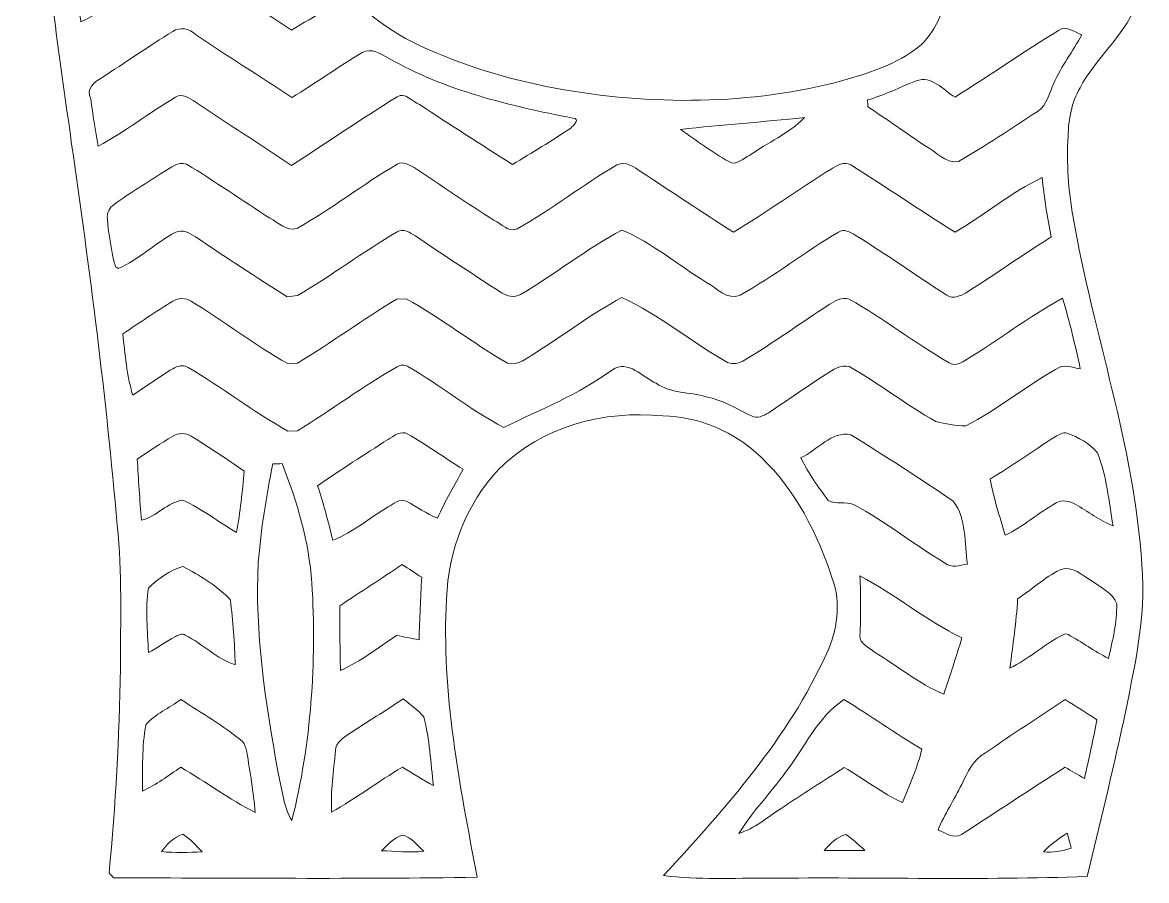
# Model space of a CAD drawing. Header units: centimetres. Extents: x -16.4 to 16.4, y -12.9 to 13.
# Drawn here: x -0.06 to 16.4, y -12.36 to 0.2 of the extents above; entities that cross this region are included whole.
import ezdxf

# ---------------------------------------------------------------- set-up
doc = ezdxf.new("R2010")
doc.units = ezdxf.units.CM
doc.header["$MEASUREMENT"] = 0
doc.layers.add('Layer 1', color=7, linetype='Continuous')

msp = doc.modelspace()

# ---------------------------------------------------------------- linework, layer by layer
at = {"layer": 'Layer 1', "color": 8, "lineweight": 9}
for points, knots in [([(9.12174, 12.56405), (9.30024, 13.03642), (10.14726, 13.00079), (10.24427, 12.48292), (10.24427, 12.48292), (10.26473, 12.08992), (10.09539, 11.72021), (9.97299, 11.35403), (9.97299, 11.35403), (9.69111, 10.58462), (9.30588, 9.85366), (8.81235, 9.1982), (8.81235, 9.1982), (8.69911, 9.04263), (8.57634, 8.8934), (8.48356, 8.72406), (8.48356, 8.72406), (8.98944, 8.81085), (9.45899, 9.02605), (9.93983, 9.19538), (9.93983, 9.19538), (10.2873, 9.3245), (10.70782, 8.99324), (10.65667, 8.6267), (10.65667, 8.6267), (10.68877, 8.35542), (10.45206, 8.16209), (10.22981, 8.06367), (10.22981, 8.06367), (9.32494, 7.67702), (8.35621, 7.42655), (7.37231, 7.37011), (7.37231, 7.37011), (7.21638, 7.36093), (7.0414, 7.36305), (6.92005, 7.24452), (6.92005, 7.24452), (6.7112, 7.07907), (6.46497, 6.93901), (6.31856, 6.709), (6.31856, 6.709), (6.79481, 6.588), (7.25448, 6.41443), (7.71521, 6.24475), (7.71521, 6.24475), (7.8849, 6.17207), (8.038, 6.32306), (8.2031, 6.34352), (8.2031, 6.34352), (8.68534, 6.50157), (9.2512, 6.18301), (9.38279, 5.69759), (9.38279, 5.69759), (9.53554, 5.23157), (9.32986, 4.69076), (8.88502, 4.46886), (8.88502, 4.46886), (8.64865, 4.35809), (8.35938, 4.32528), (8.11491, 4.43041), (8.11491, 4.43041), (7.92229, 4.50837), (7.74202, 4.65372), (7.52083, 4.63044), (7.52083, 4.63044), (6.75848, 4.50485), (5.99471, 4.29706), (5.32373, 3.90407), (5.32373, 3.90407), (4.8877, 3.65359), (4.59419, 3.21403), (4.43473, 2.74554), (4.43473, 2.74554), (4.27175, 2.23613), (4.19167, 1.66146), (4.42203, 1.15769), (4.42203, 1.15769), (4.62417, 0.58619), (5.12335, 0.18261), (5.64546, -0.08726), (5.64546, -0.08726), (6.26494, -0.39347), (6.93099, -0.59703), (7.60585, -0.7399), (7.60585, -0.7399), (9.00355, -1.01189), (10.463, -1.02812), (11.84906, -0.68028), (11.84906, -0.68028), (12.2865, -0.55822), (12.74194, -0.4284), (13.09719, -0.13101), (13.09719, -0.13101), (13.33284, 0.10571), (13.46161, 0.42673), (13.47889, 0.75835), (13.47889, 0.75835), (13.53428, 1.115), (13.54134, 1.5902), (13.94174, 1.74119), (13.94174, 1.74119), (14.14847, 1.85019), (14.33509, 1.67098), (14.53052, 1.63112), (14.53052, 1.63112), (14.73408, 1.69532), (14.94927, 1.84102), (15.1687, 1.74683), (15.1687, 1.74683), (15.40224, 1.65299), (15.4989, 1.40781), (15.54935, 1.18133), (15.54935, 1.18133), (15.78218, 1.16051), (16.03547, 1.08431), (16.18188, 0.88852), (16.18188, 0.88852), (16.25984, 0.75623), (16.28489, 0.58407), (16.23691, 0.43661), (16.23691, 0.43661), (16.05594, -0.02129), (15.64424, -0.32715), (15.42235, -0.76036), (15.42235, -0.76036), (15.29464, -0.97203), (15.25795, -1.22144), (15.24666, -1.46451), (15.24666, -1.46451), (15.22761, -1.86103), (15.24878, -2.26108), (15.32145, -2.65231), (15.32145, -2.65231), (15.6132, -4.35799), (16.2228, -6.00688), (16.32651, -7.74396), (16.32651, -7.74396), (16.39601, -8.52147), (16.20975, -9.28454), (16.0577, -10.04019), (16.0577, -10.04019), (15.89119, -10.7969), (15.71092, -11.55008), (15.52747, -12.30291), (15.52747, -12.30291), (13.9749, -12.36359), (12.41985, -12.31137), (10.86657, -12.33078), (10.86657, -12.33078), (10.35328, -12.32337), (9.83576, -12.35829), (9.32564, -12.29091), (9.32564, -12.29091), (10.23581, -11.30314), (11.14844, -10.28184), (11.70971, -9.04676), (11.70971, -9.04676), (11.8727, -8.70634), (11.92773, -8.30311), (11.79544, -7.94328), (11.79544, -7.94328), (11.58201, -7.2857), (11.25534, -6.64753), (10.75263, -6.16422), (10.75263, -6.16422), (10.36775, -5.7931), (9.84952, -5.57261), (9.314, -5.56168), (9.314, -5.56168), (8.45851, -5.47595), (7.5367, -5.71408), (6.92181, -6.33849), (6.92181, -6.33849), (6.43427, -6.84367), (6.17604, -7.54182), (6.14888, -8.23785), (6.14888, -8.23785), (6.07197, -9.61226), (6.3429, -10.97188), (6.5969, -12.31526), (6.5969, -12.31526), (4.8242, -12.34454), (3.05114, -12.32619), (1.27843, -12.32513), (1.27843, -12.32513), (1.25514, -12.30009), (1.23186, -12.27539), (1.20893, -12.25105), (1.20893, -12.25105), (1.30559, -11.25692), (1.35569, -10.25856), (1.37685, -9.2602), (1.37685, -9.2602), (1.37368, -8.56099), (1.40437, -7.85897), (1.32676, -7.16258), (1.32676, -7.16258), (1.16836, -5.28545), (0.92459, -3.41713), (0.65648, -1.55305), (0.65648, -1.55305), (0.50267, -0.42064), (0.32663, 0.71037), (0.23879, 1.85055), (0.23879, 1.85055), (0.18905, 2.64006), (0.15554, 3.4578), (0.42859, 4.2138), (0.42859, 4.2138), (0.49985, 4.44558), (0.61521, 4.65972), (0.71892, 4.87773), (0.71892, 4.87773), (0.48644, 4.99027), (0.24338, 5.08622), (0.02959, 5.23263), (0.02959, 5.23263), (-0.44877, 5.54907), (-0.75251, 6.05919), (-0.967, 6.57953), (-0.967, 6.57953), (-0.61528, 6.68642), (-0.25016, 6.7471), (0.09733, 6.8681), (0.09733, 6.8681), (0.00278, 6.9316), (-0.09141, 6.99793), (-0.19442, 7.04555), (-0.19442, 7.04555), (-0.39868, 7.07977), (-0.60541, 7.05225), (-0.81037, 7.04908), (-0.81037, 7.04908), (-1.71771, 7.01415), (-2.62188, 7.17608), (-3.49078, 7.42796), (-3.49078, 7.42796), (-3.67845, 7.483), (-3.85026, 7.61494), (-3.93386, 7.79344), (-3.93386, 7.79344), (-4.01571, 8.01675), (-3.96667, 8.29827), (-3.77511, 8.45102), (-3.77511, 8.45102), (-3.62095, 8.58507), (-3.39905, 8.60589), (-3.20608, 8.56002), (-3.20608, 8.56002), (-2.74959, 8.44431), (-2.29063, 8.28839), (-1.81438, 8.29086), (-1.81438, 8.29086), (-2.46419, 8.99712), (-3.09884, 9.73372), (-3.52852, 10.60049), (-3.52852, 10.60049), (-3.68304, 10.92964), (-3.87495, 11.24996), (-3.96138, 11.60591), (-3.96138, 11.60591), (-4.10355, 12.02642), (-3.60684, 12.42788), (-3.21561, 12.28889), (-3.21561, 12.28889), (-2.99795, 12.23174), (-2.85895, 12.03842), (-2.78028, 11.83945), (-2.78028, 11.83945), (-2.57743, 11.34873), (-2.32696, 10.87813), (-2.03486, 10.43433), (-2.03486, 10.43433), (-1.95337, 10.31298), (-1.86588, 10.19339), (-1.75617, 10.09532), (-1.75617, 10.09532), (-1.74417, 10.33343), (-1.74206, 10.57157), (-1.74488, 10.80969), (-1.74488, 10.80969), (-1.72618, 11.09615), (-1.45031, 11.33568), (-1.16174, 11.30499), (-1.16174, 11.30499), (-0.95466, 11.30852), (-0.77545, 11.15259), (-0.68408, 10.97655), (-0.68408, 10.97655), (-0.49146, 10.32497), (-0.54155, 9.62435), (-0.74616, 8.98194), (-0.74616, 8.98194), (-0.2992, 8.6327), (0.14072, 8.25276), (0.65789, 8.01146), (0.65789, 8.01146), (0.66953, 8.39598), (0.61697, 8.78545), (0.48679, 9.14775), (0.48679, 9.14775), (0.39648, 9.40881), (0.21657, 9.64517), (0.21727, 9.93127), (0.21727, 9.93127), (0.15906, 10.33803), (0.69317, 10.64953), (1.02407, 10.42516), (1.02407, 10.42516), (1.25479, 10.31192), (1.34228, 10.04663), (1.45517, 9.83214), (1.45517, 9.83214), (1.83617, 9.05462), (1.88626, 8.17056), (1.83582, 7.32001), (1.83582, 7.32001), (2.24504, 7.09071), (2.67543, 6.90162), (3.10934, 6.72452), (3.10934, 6.72452), (3.22259, 6.6769), (3.34606, 6.73405), (3.4593, 6.74534), (3.4593, 6.74534), (3.77433, 6.81589), (4.107, 6.82965), (4.3991, 6.97923), (4.3991, 6.97923), (4.60054, 7.09035), (4.78786, 7.22406), (4.97554, 7.35635), (4.97554, 7.35635), (4.8944, 8.00511), (4.76493, 8.66902), (4.91627, 9.31815), (4.91627, 9.31815), (5.00482, 9.71855), (5.10677, 10.13553), (5.35301, 10.47067), (5.35301, 10.47067), (5.61548, 10.81533), (6.24377, 10.60261), (6.29422, 10.18985), (6.29422, 10.18985), (6.33797, 9.93621), (6.19897, 9.70973), (6.14711, 9.47054), (6.14711, 9.47054), (6.01976, 9.05002), (6.01729, 8.60271), (6.06033, 8.1688), (6.06033, 8.1688), (6.30092, 8.30991), (6.49989, 8.50923), (6.71156, 8.68807), (6.71156, 8.68807), (6.90911, 8.86623), (7.12184, 9.0324), (7.28976, 9.23982), (7.28976, 9.23982), (7.36173, 9.33048), (7.29611, 9.44337), (7.26683, 9.53722), (7.26683, 9.53722), (7.04811, 10.02511), (7.02447, 10.57051), (7.0213, 11.09615), (7.0213, 11.09615), (7.0347, 11.40483), (7.30246, 11.68634), (7.62243, 11.66024), (7.62243, 11.66024), (7.8415, 11.67329), (8.04753, 11.5163), (8.10679, 11.3064), (8.10679, 11.3064), (8.16218, 11.05099), (8.16959, 10.78747), (8.20768, 10.52888), (8.20768, 10.52888), (8.25214, 10.57015), (8.29976, 10.60967), (8.33575, 10.65941), (8.33575, 10.65941), (8.68675, 11.25349), (8.91501, 11.90859), (9.12174, 12.56405), (9.12174, 12.56405), (9.12174, 12.56405), (9.12174, 12.56405), (9.12174, 12.56405)], [0, 0, 0, 0, 0.01010101, 0.01010101, 0.01010101, 0.01010101, 0.02020202, 0.02020202, 0.02020202, 0.02020202, 0.03030303, 0.03030303, 0.03030303, 0.03030303, 0.04040404, 0.04040404, 0.04040404, 0.04040404, 0.05050505, 0.05050505, 0.05050505, 0.05050505, 0.06060606, 0.06060606, 0.06060606, 0.06060606, 0.07070707, 0.07070707, 0.07070707, 0.07070707, 0.08080808, 0.08080808, 0.08080808, 0.08080808, 0.09090909, 0.09090909, 0.09090909, 0.09090909, 0.1010101, 0.1010101, 0.1010101, 0.1010101, 0.11111111, 0.11111111, 0.11111111, 0.11111111, 0.12121212, 0.12121212, 0.12121212, 0.12121212, 0.13131313, 0.13131313, 0.13131313, 0.13131313, 0.14141414, 0.14141414, 0.14141414, 0.14141414, 0.15151515, 0.15151515, 0.15151515, 0.15151515, 0.16161616, 0.16161616, 0.16161616, 0.16161616, 0.17171717, 0.17171717, 0.17171717, 0.17171717, 0.18181818, 0.18181818, 0.18181818, 0.18181818, 0.19191919, 0.19191919, 0.19191919, 0.19191919, 0.2020202, 0.2020202, 0.2020202, 0.2020202, 0.21212121, 0.21212121, 0.21212121, 0.21212121, 0.22222222, 0.22222222, 0.22222222, 0.22222222, 0.23232323, 0.23232323, 0.23232323, 0.23232323, 0.24242424, 0.24242424, 0.24242424, 0.24242424, 0.25252525, 0.25252525, 0.25252525, 0.25252525, 0.26262626, 0.26262626, 0.26262626, 0.26262626, 0.27272727, 0.27272727, 0.27272727, 0.27272727, 0.28282828, 0.28282828, 0.28282828, 0.28282828, 0.29292929, 0.29292929, 0.29292929, 0.29292929, 0.3030303, 0.3030303, 0.3030303, 0.3030303, 0.31313131, 0.31313131, 0.31313131, 0.31313131, 0.32323232, 0.32323232, 0.32323232, 0.32323232, 0.33333333, 0.33333333, 0.33333333, 0.33333333, 0.34343434, 0.34343434, 0.34343434, 0.34343434, 0.35353535, 0.35353535, 0.35353535, 0.35353535, 0.36363636, 0.36363636, 0.36363636, 0.36363636, 0.37373737, 0.37373737, 0.37373737, 0.37373737, 0.38383838, 0.38383838, 0.38383838, 0.38383838, 0.39393939, 0.39393939, 0.39393939, 0.39393939, 0.4040404, 0.4040404, 0.4040404, 0.4040404, 0.41414141, 0.41414141, 0.41414141, 0.41414141, 0.42424242, 0.42424242, 0.42424242, 0.42424242, 0.43434343, 0.43434343, 0.43434343, 0.43434343, 0.44444444, 0.44444444, 0.44444444, 0.44444444, 0.45454545, 0.45454545, 0.45454545, 0.45454545, 0.46464646, 0.46464646, 0.46464646, 0.46464646, 0.47474747, 0.47474747, 0.47474747, 0.47474747, 0.48484848, 0.48484848, 0.48484848, 0.48484848, 0.49494949, 0.49494949, 0.49494949, 0.49494949, 0.50505051, 0.50505051, 0.50505051, 0.50505051, 0.51515152, 0.51515152, 0.51515152, 0.51515152, 0.52525253, 0.52525253, 0.52525253, 0.52525253, 0.53535354, 0.53535354, 0.53535354, 0.53535354, 0.54545455, 0.54545455, 0.54545455, 0.54545455, 0.55555556, 0.55555556, 0.55555556, 0.55555556, 0.56565657, 0.56565657, 0.56565657, 0.56565657, 0.57575758, 0.57575758, 0.57575758, 0.57575758, 0.58585859, 0.58585859, 0.58585859, 0.58585859, 0.5959596, 0.5959596, 0.5959596, 0.5959596, 0.60606061, 0.60606061, 0.60606061, 0.60606061, 0.61616162, 0.61616162, 0.61616162, 0.61616162, 0.62626263, 0.62626263, 0.62626263, 0.62626263, 0.63636364, 0.63636364, 0.63636364, 0.63636364, 0.64646465, 0.64646465, 0.64646465, 0.64646465, 0.65656566, 0.65656566, 0.65656566, 0.65656566, 0.66666667, 0.66666667, 0.66666667, 0.66666667, 0.67676768, 0.67676768, 0.67676768, 0.67676768, 0.68686869, 0.68686869, 0.68686869, 0.68686869, 0.6969697, 0.6969697, 0.6969697, 0.6969697, 0.70707071, 0.70707071, 0.70707071, 0.70707071, 0.71717172, 0.71717172, 0.71717172, 0.71717172, 0.72727273, 0.72727273, 0.72727273, 0.72727273, 0.73737374, 0.73737374, 0.73737374, 0.73737374, 0.74747475, 0.74747475, 0.74747475, 0.74747475, 0.75757576, 0.75757576, 0.75757576, 0.75757576, 0.76767677, 0.76767677, 0.76767677, 0.76767677, 0.77777778, 0.77777778, 0.77777778, 0.77777778, 0.78787879, 0.78787879, 0.78787879, 0.78787879, 0.7979798, 0.7979798, 0.7979798, 0.7979798, 0.80808081, 0.80808081, 0.80808081, 0.80808081, 0.81818182, 0.81818182, 0.81818182, 0.81818182, 0.82828283, 0.82828283, 0.82828283, 0.82828283, 0.83838384, 0.83838384, 0.83838384, 0.83838384, 0.84848485, 0.84848485, 0.84848485, 0.84848485, 0.85858586, 0.85858586, 0.85858586, 0.85858586, 0.86868687, 0.86868687, 0.86868687, 0.86868687, 0.87878788, 0.87878788, 0.87878788, 0.87878788, 0.88888889, 0.88888889, 0.88888889, 0.88888889, 0.8989899, 0.8989899, 0.8989899, 0.8989899, 0.90909091, 0.90909091, 0.90909091, 0.90909091, 0.91919192, 0.91919192, 0.91919192, 0.91919192, 0.92929293, 0.92929293, 0.92929293, 0.92929293, 0.93939394, 0.93939394, 0.93939394, 0.93939394, 0.94949495, 0.94949495, 0.94949495, 0.94949495, 0.95959596, 0.95959596, 0.95959596, 0.95959596, 0.96969697, 0.96969697, 0.96969697, 0.96969697, 0.97979798, 0.97979798, 0.97979798, 0.97979798, 1, 1, 1, 1]), ([(2.11804, 2.03187), (1.70635, 1.75988), (1.29642, 1.48507), (0.87979, 1.22048), (0.87979, 1.22048), (0.79336, 1.16933), (0.67235, 1.09595), (0.68682, 0.97601), (0.68682, 0.97601), (0.70869, 0.71742), (0.76372, 0.46237), (0.79547, 0.20484), (0.79547, 0.20484), (1.29148, 0.43944), (1.71058, 0.80562), (2.18295, 1.08114), (2.18295, 1.08114), (2.28102, 1.14852), (2.39003, 1.05503), (2.47046, 1.0067), (2.47046, 1.0067), (2.93789, 0.69661), (3.41132, 0.39534), (3.87805, 0.08419), (3.87805, 0.08419), (4.0495, 0.1872), (4.22165, 0.28915), (4.39592, 0.38758), (4.39592, 0.38758), (4.29679, 0.5936), (4.18743, 0.79433), (4.07666, 0.9933), (4.07666, 0.9933), (4.01069, 1.11888), (3.85018, 1.12065), (3.73729, 1.1845), (3.73729, 1.1845), (3.24869, 1.4445), (2.81689, 1.79728), (2.33782, 2.0728), (2.33782, 2.0728), (2.26409, 2.12113), (2.18189, 2.07244), (2.11804, 2.03187), (2.11804, 2.03187), (2.11804, 2.03187), (2.11804, 2.03187), (2.11804, 2.03187)], [0, 0, 0, 0, 0.07692308, 0.07692308, 0.07692308, 0.07692308, 0.15384615, 0.15384615, 0.15384615, 0.15384615, 0.23076923, 0.23076923, 0.23076923, 0.23076923, 0.30769231, 0.30769231, 0.30769231, 0.30769231, 0.38461538, 0.38461538, 0.38461538, 0.38461538, 0.46153846, 0.46153846, 0.46153846, 0.46153846, 0.53846154, 0.53846154, 0.53846154, 0.53846154, 0.61538462, 0.61538462, 0.61538462, 0.61538462, 0.69230769, 0.69230769, 0.69230769, 0.69230769, 0.76923077, 0.76923077, 0.76923077, 0.76923077, 0.84615385, 0.84615385, 0.84615385, 0.84615385, 1, 1, 1, 1]), ([(2.14167, 0.06725), (1.7889, -0.15605), (1.44247, -0.38818), (1.09428, -0.61784), (1.09428, -0.61784), (0.99021, -0.67182), (0.86638, -0.77977), (0.94294, -0.91911), (0.94294, -0.91911), (0.96869, -1.1523), (1.00996, -1.38302), (1.05053, -1.61444), (1.05053, -1.61444), (1.44494, -1.40171), (1.79877, -1.12337), (2.18295, -0.89512), (2.18295, -0.89512), (2.28208, -0.83339), (2.38721, -0.91558), (2.47152, -0.96533), (2.47152, -0.96533), (2.93648, -1.28247), (3.41379, -1.58129), (3.88122, -1.8942), (3.88122, -1.8942), (4.39663, -1.56082), (4.90463, -1.2158), (5.42533, -0.89124), (5.42533, -0.89124), (5.54245, -0.81116), (5.64723, -0.96815), (5.752, -1.00413), (5.752, -1.00413), (6.20462, -1.30047), (6.65864, -1.59433), (7.11655, -1.8829), (7.11655, -1.8829), (7.40018, -1.70545), (7.69052, -1.53859), (7.96639, -1.3488), (7.96639, -1.3488), (8.01013, -1.30928), (8.11667, -1.20592), (7.99637, -1.2031), (7.99637, -1.2031), (7.06857, -1.01965), (6.12665, -0.80058), (5.29939, -0.32327), (5.29939, -0.32327), (5.1865, -0.26365), (5.04609, -0.17052), (4.91627, -0.24107), (4.91627, -0.24107), (4.56596, -0.45133), (4.234, -0.69016), (3.8844, -0.90147), (3.8844, -0.90147), (3.41732, -0.58821), (2.93789, -0.29434), (2.47293, 0.0221), (2.47293, 0.0221), (2.38862, 0.11241), (2.24363, 0.13358), (2.14167, 0.06725), (2.14167, 0.06725), (2.14167, 0.06725), (2.14167, 0.06725), (2.14167, 0.06725)], [0, 0, 0, 0, 0.05555556, 0.05555556, 0.05555556, 0.05555556, 0.11111111, 0.11111111, 0.11111111, 0.11111111, 0.16666667, 0.16666667, 0.16666667, 0.16666667, 0.22222222, 0.22222222, 0.22222222, 0.22222222, 0.27777778, 0.27777778, 0.27777778, 0.27777778, 0.33333333, 0.33333333, 0.33333333, 0.33333333, 0.38888889, 0.38888889, 0.38888889, 0.38888889, 0.44444444, 0.44444444, 0.44444444, 0.44444444, 0.5, 0.5, 0.5, 0.5, 0.55555556, 0.55555556, 0.55555556, 0.55555556, 0.61111111, 0.61111111, 0.61111111, 0.61111111, 0.66666667, 0.66666667, 0.66666667, 0.66666667, 0.72222222, 0.72222222, 0.72222222, 0.72222222, 0.77777778, 0.77777778, 0.77777778, 0.77777778, 0.83333333, 0.83333333, 0.83333333, 0.83333333, 0.88888889, 0.88888889, 0.88888889, 0.88888889, 1, 1, 1, 1]), ([(15.10873, 0.08137), (14.59755, -0.23367), (14.1026, -0.57515), (13.5946, -0.89512), (13.5946, -0.89512), (13.41328, -0.79105), (13.25347, -0.56986), (13.02169, -0.65876), (13.02169, -0.65876), (12.78533, -0.75225), (12.55744, -0.86655), (12.31261, -0.9371), (12.31261, -0.9371), (12.31367, -0.9618), (12.31543, -1.01154), (12.31614, -1.03659), (12.31614, -1.03659), (12.59871, -1.22391), (12.87635, -1.41865), (13.1561, -1.6102), (13.1561, -1.6102), (13.31379, -1.69064), (13.44432, -1.86879), (13.64223, -1.83986), (13.64223, -1.83986), (14.04122, -1.6102), (14.42257, -1.35021), (14.80922, -1.09973), (14.80922, -1.09973), (14.94574, -1.00695), (14.96938, -0.83057), (15.03958, -0.69263), (15.03958, -0.69263), (15.144, -0.43828), (15.32251, -0.22626), (15.4481, 0.0161), (15.4481, 0.0161), (15.34227, 0.05491), (15.22126, 0.15651), (15.10873, 0.08137), (15.10873, 0.08137), (15.10873, 0.08137), (15.10873, 0.08137), (15.10873, 0.08137)], [0, 0, 0, 0, 0.08333333, 0.08333333, 0.08333333, 0.08333333, 0.16666667, 0.16666667, 0.16666667, 0.16666667, 0.25, 0.25, 0.25, 0.25, 0.33333333, 0.33333333, 0.33333333, 0.33333333, 0.41666667, 0.41666667, 0.41666667, 0.41666667, 0.5, 0.5, 0.5, 0.5, 0.58333333, 0.58333333, 0.58333333, 0.58333333, 0.66666667, 0.66666667, 0.66666667, 0.66666667, 0.75, 0.75, 0.75, 0.75, 0.83333333, 0.83333333, 0.83333333, 0.83333333, 1, 1, 1, 1]), ([(9.57647, -1.3689), (9.80612, -1.53259), (10.03613, -1.6984), (10.28026, -1.84021), (10.28026, -1.84021), (10.38785, -1.90972), (10.4958, -1.788), (10.58541, -1.74886), (10.58541, -1.74886), (10.84752, -1.55905), (11.16079, -1.43276), (11.38692, -1.19569), (11.38692, -1.19569), (10.78402, -1.25848), (10.17866, -1.30047), (9.57647, -1.3689), (9.57647, -1.3689), (9.57647, -1.3689), (9.57647, -1.3689), (9.57647, -1.3689)], [0, 0, 0, 0, 0.16666667, 0.16666667, 0.16666667, 0.16666667, 0.33333333, 0.33333333, 0.33333333, 0.33333333, 0.5, 0.5, 0.5, 0.5, 0.66666667, 0.66666667, 0.66666667, 0.66666667, 1, 1, 1, 1]), ([(2.00974, -1.98873), (1.76667, -2.14678), (1.51832, -2.29742), (1.28266, -2.46604), (1.28266, -2.46604), (1.21422, -2.5112), (1.17365, -2.59163), (1.18494, -2.67383), (1.18494, -2.67383), (1.2047, -2.91125), (1.23997, -3.14867), (1.30101, -3.37938), (1.30101, -3.37938), (1.31159, -3.38573), (1.33275, -3.39843), (1.34334, -3.40478), (1.34334, -3.40478), (1.64779, -3.27179), (1.88909, -3.02484), (2.18436, -2.87385), (2.18436, -2.87385), (2.28525, -2.82729), (2.39038, -2.88655), (2.47329, -2.93947), (2.47329, -2.93947), (2.91708, -3.23933), (3.36476, -3.53461), (3.81843, -3.81824), (3.81843, -3.81824), (3.81843, -3.81824), (3.96589, -3.80201), (3.96589, -3.80201), (3.96589, -3.80201), (4.4633, -3.50744), (4.92968, -3.16313), (5.42533, -2.86609), (5.42533, -2.86609), (5.5174, -2.81141), (5.61654, -2.88162), (5.69556, -2.92818), (5.69556, -2.92818), (6.11042, -3.21076), (6.53058, -3.48628), (6.9525, -3.75827), (6.9525, -3.75827), (7.03117, -3.81154), (7.14195, -3.83412), (7.22944, -3.7872), (7.22944, -3.7872), (7.73497, -3.48769), (8.19887, -3.11833), (8.7171, -2.8414), (8.7171, -2.8414), (9.16089, -3.03119), (9.54472, -3.3554), (9.95641, -3.6101), (9.95641, -3.6101), (10.10775, -3.68948), (10.25345, -3.87539), (10.44747, -3.79355), (10.44747, -3.79355), (10.9456, -3.51732), (11.39468, -3.16066), (11.88575, -2.87244), (11.88575, -2.87244), (11.96618, -2.8167), (12.05755, -2.87385), (12.13058, -2.91407), (12.13058, -2.91407), (12.58531, -3.19594), (13.02205, -3.50638), (13.47254, -3.79496), (13.47254, -3.79496), (13.55686, -3.856), (13.67574, -3.80589), (13.75794, -3.75827), (13.75794, -3.75827), (14.17598, -3.49333), (14.57921, -3.20511), (14.99937, -2.943), (14.99937, -2.943), (14.94327, -2.65478), (14.89847, -2.36444), (14.86813, -2.0727), (14.86813, -2.0727), (14.41517, -2.29001), (14.02535, -2.61809), (13.59355, -2.87244), (13.59355, -2.87244), (13.08025, -2.55142), (12.58037, -2.20922), (12.06708, -1.88855), (12.06708, -1.88855), (11.96865, -1.83069), (11.86035, -1.89913), (11.77956, -1.94958), (11.77956, -1.94958), (11.2959, -2.24732), (10.83482, -2.57999), (10.3487, -2.8735), (10.3487, -2.8735), (9.89502, -2.58387), (9.44735, -2.28577), (8.99826, -1.98944), (8.99826, -1.98944), (8.8956, -1.92594), (8.7739, -1.82153), (8.6416, -1.88855), (8.6416, -1.88855), (8.14137, -2.17712), (7.68981, -2.54577), (7.18287, -2.82305), (7.18287, -2.82305), (7.05622, -2.88267), (6.95004, -2.74227), (6.84455, -2.69958), (6.84455, -2.69958), (6.45085, -2.44699), (6.06456, -2.18347), (5.67298, -1.92806), (5.67298, -1.92806), (5.60066, -1.88466), (5.50823, -1.82682), (5.42498, -1.87833), (5.42498, -1.87833), (4.92685, -2.17077), (4.47142, -2.53166), (3.96589, -2.81247), (3.96589, -2.81247), (3.80502, -2.87421), (3.69002, -2.7278), (3.56231, -2.66642), (3.56231, -2.66642), (3.15485, -2.40501), (2.75657, -2.12879), (2.34382, -1.8762), (2.34382, -1.8762), (2.21329, -1.83633), (2.11134, -1.93158), (2.00974, -1.98873), (2.00974, -1.98873), (2.00974, -1.98873), (2.00974, -1.98873), (2.00974, -1.98873)], [0, 0, 0, 0, 0.02702703, 0.02702703, 0.02702703, 0.02702703, 0.05405405, 0.05405405, 0.05405405, 0.05405405, 0.08108108, 0.08108108, 0.08108108, 0.08108108, 0.10810811, 0.10810811, 0.10810811, 0.10810811, 0.13513514, 0.13513514, 0.13513514, 0.13513514, 0.16216216, 0.16216216, 0.16216216, 0.16216216, 0.18918919, 0.18918919, 0.18918919, 0.18918919, 0.21621622, 0.21621622, 0.21621622, 0.21621622, 0.24324324, 0.24324324, 0.24324324, 0.24324324, 0.27027027, 0.27027027, 0.27027027, 0.27027027, 0.2972973, 0.2972973, 0.2972973, 0.2972973, 0.32432432, 0.32432432, 0.32432432, 0.32432432, 0.35135135, 0.35135135, 0.35135135, 0.35135135, 0.37837838, 0.37837838, 0.37837838, 0.37837838, 0.40540541, 0.40540541, 0.40540541, 0.40540541, 0.43243243, 0.43243243, 0.43243243, 0.43243243, 0.45945946, 0.45945946, 0.45945946, 0.45945946, 0.48648649, 0.48648649, 0.48648649, 0.48648649, 0.51351351, 0.51351351, 0.51351351, 0.51351351, 0.54054054, 0.54054054, 0.54054054, 0.54054054, 0.56756757, 0.56756757, 0.56756757, 0.56756757, 0.59459459, 0.59459459, 0.59459459, 0.59459459, 0.62162162, 0.62162162, 0.62162162, 0.62162162, 0.64864865, 0.64864865, 0.64864865, 0.64864865, 0.67567568, 0.67567568, 0.67567568, 0.67567568, 0.7027027, 0.7027027, 0.7027027, 0.7027027, 0.72972973, 0.72972973, 0.72972973, 0.72972973, 0.75675676, 0.75675676, 0.75675676, 0.75675676, 0.78378378, 0.78378378, 0.78378378, 0.78378378, 0.81081081, 0.81081081, 0.81081081, 0.81081081, 0.83783784, 0.83783784, 0.83783784, 0.83783784, 0.86486486, 0.86486486, 0.86486486, 0.86486486, 0.89189189, 0.89189189, 0.89189189, 0.89189189, 0.91891892, 0.91891892, 0.91891892, 0.91891892, 0.94594595, 0.94594595, 0.94594595, 0.94594595, 1, 1, 1, 1]), ([(2.14132, -3.8835), (1.89191, -4.03414), (1.65378, -4.20172), (1.40931, -4.3594), (1.40931, -4.3594), (1.44494, -4.66067), (1.46787, -4.96583), (1.55536, -5.25794), (1.55536, -5.25794), (1.74939, -5.12705), (1.9413, -4.99299), (2.14132, -4.87128), (2.14132, -4.87128), (2.20588, -4.83283), (2.29619, -4.80814), (2.36569, -4.85223), (2.36569, -4.85223), (2.86522, -5.14292), (3.32136, -5.50382), (3.82725, -5.78322), (3.82725, -5.78322), (3.82725, -5.78322), (3.96695, -5.77864), (3.96695, -5.77864), (3.96695, -5.77864), (4.45978, -5.47736), (4.92439, -5.13093), (5.42533, -4.842), (5.42533, -4.842), (5.47366, -4.81272), (5.53504, -4.81166), (5.58373, -4.8413), (5.58373, -4.8413), (6.06386, -5.11787), (6.49601, -5.47348), (6.98743, -5.73136), (6.98743, -5.73136), (7.52718, -5.46925), (8.0888, -5.24488), (8.57634, -4.8861), (8.57634, -4.8861), (8.80529, -4.73335), (9.0226, -4.99828), (9.21663, -5.08401), (9.21663, -5.08401), (9.43112, -5.23676), (9.70594, -5.20677), (9.94759, -5.28369), (9.94759, -5.28369), (10.18959, -5.32249), (10.39349, -5.46184), (10.61187, -5.56203), (10.61187, -5.56203), (10.69583, -5.6086), (10.7872, -5.56203), (10.86022, -5.51687), (10.86022, -5.51687), (11.14668, -5.33343), (11.42114, -5.13163), (11.70865, -4.94925), (11.70865, -4.94925), (11.80955, -4.88786), (11.91574, -4.80814), (12.04485, -4.8413), (12.04485, -4.8413), (12.483, -5.08295), (12.87459, -5.40046), (13.31168, -5.64388), (13.31168, -5.64388), (13.45349, -5.67739), (13.60272, -5.71196), (13.75018, -5.70843), (13.75018, -5.70843), (14.21267, -5.47454), (14.61307, -5.13798), (15.06392, -4.88363), (15.06392, -4.88363), (15.17082, -4.79296), (15.30769, -4.85576), (15.42693, -4.87552), (15.42693, -4.87552), (15.35144, -4.52732), (15.2703, -4.18019), (15.16658, -3.83941), (15.16658, -3.83941), (14.66846, -4.1114), (14.21832, -4.46207), (13.73254, -4.75486), (13.73254, -4.75486), (13.66551, -4.79367), (13.57908, -4.8353), (13.50641, -4.7852), (13.50641, -4.7852), (13.00511, -4.49734), (12.54862, -4.13715), (12.04485, -3.85387), (12.04485, -3.85387), (11.93302, -3.81718), (11.83883, -3.87822), (11.75134, -3.93219), (11.75134, -3.93219), (11.33577, -4.2003), (10.93501, -4.49029), (10.51203, -4.7464), (10.51203, -4.7464), (10.44111, -4.79332), (10.3427, -4.81554), (10.26332, -4.77956), (10.26332, -4.77956), (9.73416, -4.48746), (9.26355, -4.0793), (8.7171, -3.82953), (8.7171, -3.82953), (8.27189, -4.06307), (7.8722, -4.37492), (7.44639, -4.64268), (7.44639, -4.64268), (7.32292, -4.71359), (7.20086, -4.83495), (7.04246, -4.78944), (7.04246, -4.78944), (6.5327, -4.50017), (6.07162, -4.1301), (5.55903, -3.84681), (5.55903, -3.84681), (5.55903, -3.84681), (5.41933, -3.85211), (5.41933, -3.85211), (5.41933, -3.85211), (4.92721, -4.15267), (4.45872, -4.49029), (3.96659, -4.7905), (3.96659, -4.7905), (3.96659, -4.7905), (3.82689, -4.79543), (3.82689, -4.79543), (3.82689, -4.79543), (3.33477, -4.52521), (2.89133, -4.17455), (2.41155, -3.8835), (2.41155, -3.8835), (2.33147, -3.83165), (2.2207, -3.832), (2.14132, -3.8835), (2.14132, -3.8835), (2.14132, -3.8835), (2.14132, -3.8835), (2.14132, -3.8835)], [0, 0, 0, 0, 0.02631579, 0.02631579, 0.02631579, 0.02631579, 0.05263158, 0.05263158, 0.05263158, 0.05263158, 0.07894737, 0.07894737, 0.07894737, 0.07894737, 0.10526316, 0.10526316, 0.10526316, 0.10526316, 0.13157895, 0.13157895, 0.13157895, 0.13157895, 0.15789474, 0.15789474, 0.15789474, 0.15789474, 0.18421053, 0.18421053, 0.18421053, 0.18421053, 0.21052632, 0.21052632, 0.21052632, 0.21052632, 0.23684211, 0.23684211, 0.23684211, 0.23684211, 0.26315789, 0.26315789, 0.26315789, 0.26315789, 0.28947368, 0.28947368, 0.28947368, 0.28947368, 0.31578947, 0.31578947, 0.31578947, 0.31578947, 0.34210526, 0.34210526, 0.34210526, 0.34210526, 0.36842105, 0.36842105, 0.36842105, 0.36842105, 0.39473684, 0.39473684, 0.39473684, 0.39473684, 0.42105263, 0.42105263, 0.42105263, 0.42105263, 0.44736842, 0.44736842, 0.44736842, 0.44736842, 0.47368421, 0.47368421, 0.47368421, 0.47368421, 0.5, 0.5, 0.5, 0.5, 0.52631579, 0.52631579, 0.52631579, 0.52631579, 0.55263158, 0.55263158, 0.55263158, 0.55263158, 0.57894737, 0.57894737, 0.57894737, 0.57894737, 0.60526316, 0.60526316, 0.60526316, 0.60526316, 0.63157895, 0.63157895, 0.63157895, 0.63157895, 0.65789474, 0.65789474, 0.65789474, 0.65789474, 0.68421053, 0.68421053, 0.68421053, 0.68421053, 0.71052632, 0.71052632, 0.71052632, 0.71052632, 0.73684211, 0.73684211, 0.73684211, 0.73684211, 0.76315789, 0.76315789, 0.76315789, 0.76315789, 0.78947368, 0.78947368, 0.78947368, 0.78947368, 0.81578947, 0.81578947, 0.81578947, 0.81578947, 0.84210526, 0.84210526, 0.84210526, 0.84210526, 0.86842105, 0.86842105, 0.86842105, 0.86842105, 0.89473684, 0.89473684, 0.89473684, 0.89473684, 0.92105263, 0.92105263, 0.92105263, 0.92105263, 0.94736842, 0.94736842, 0.94736842, 0.94736842, 1, 1, 1, 1]), ([(2.14132, -5.85942), (1.96352, -5.96384), (1.79348, -6.08061), (1.62168, -6.19421), (1.62168, -6.19421), (1.63826, -6.49301), (1.65907, -6.79111), (1.68236, -7.09026), (1.68236, -7.09026), (1.90708, -7.03664), (2.06265, -6.82427), (2.2909, -6.79358), (2.2909, -6.79358), (2.56571, -6.92693), (2.81195, -7.11249), (3.07548, -7.26771), (3.07548, -7.26771), (3.12945, -6.97067), (3.16085, -6.67011), (3.18519, -6.36954), (3.18519, -6.36954), (2.93119, -6.19386), (2.67578, -6.01888), (2.41155, -5.85907), (2.41155, -5.85907), (2.33147, -5.80686), (2.22105, -5.80827), (2.14132, -5.85942), (2.14132, -5.85942), (2.14132, -5.85942), (2.14132, -5.85942), (2.14132, -5.85942)], [0, 0, 0, 0, 0.11111111, 0.11111111, 0.11111111, 0.11111111, 0.22222222, 0.22222222, 0.22222222, 0.22222222, 0.33333333, 0.33333333, 0.33333333, 0.33333333, 0.44444444, 0.44444444, 0.44444444, 0.44444444, 0.55555556, 0.55555556, 0.55555556, 0.55555556, 0.66666667, 0.66666667, 0.66666667, 0.66666667, 0.77777778, 0.77777778, 0.77777778, 0.77777778, 1, 1, 1, 1]), ([(5.29269, -5.9074), (4.94661, -6.12965), (4.59948, -6.34978), (4.26187, -6.58438), (4.26187, -6.58438), (4.34936, -6.84649), (4.41639, -7.11425), (4.48482, -7.38201), (4.48482, -7.38201), (4.78116, -7.26877), (5.01999, -7.05146), (5.29269, -6.89553), (5.29269, -6.89553), (5.36783, -6.85814), (5.46237, -6.76006), (5.55727, -6.81157), (5.55727, -6.81157), (5.71179, -6.88918), (5.85395, -6.99431), (6.01588, -7.05992), (6.01588, -7.05992), (6.12665, -6.81369), (6.26035, -6.57909), (6.39159, -6.34379), (6.39159, -6.34379), (6.1203, -6.17516), (5.85995, -5.98889), (5.58337, -5.82944), (5.58337, -5.82944), (5.48354, -5.76488), (5.37312, -5.86048), (5.29269, -5.9074), (5.29269, -5.9074), (5.29269, -5.9074), (5.29269, -5.9074), (5.29269, -5.9074)], [0, 0, 0, 0, 0.1, 0.1, 0.1, 0.1, 0.2, 0.2, 0.2, 0.2, 0.3, 0.3, 0.3, 0.3, 0.4, 0.4, 0.4, 0.4, 0.5, 0.5, 0.5, 0.5, 0.6, 0.6, 0.6, 0.6, 0.7, 0.7, 0.7, 0.7, 0.8, 0.8, 0.8, 0.8, 1, 1, 1, 1]), ([(11.33789, -6.17339), (11.43666, -6.4027), (11.594, -6.60026), (11.73758, -6.80204), (11.73758, -6.80204), (11.85153, -6.86061), (11.99088, -6.80839), (12.10729, -6.86025), (12.10729, -6.86025), (12.57649, -7.10332), (12.98395, -7.44657), (13.44079, -7.71115), (13.44079, -7.71115), (13.53781, -7.79511), (13.66445, -7.75101), (13.77523, -7.73126), (13.77523, -7.73126), (13.72266, -7.42646), (13.77029, -7.06627), (13.56603, -6.81016), (13.56603, -6.81016), (13.07673, -6.47255), (12.57225, -6.15434), (12.06919, -5.83861), (12.06919, -5.83861), (11.78062, -5.77793), (11.57919, -6.06791), (11.33789, -6.17339), (11.33789, -6.17339), (11.33789, -6.17339), (11.33789, -6.17339), (11.33789, -6.17339)], [0, 0, 0, 0, 0.11111111, 0.11111111, 0.11111111, 0.11111111, 0.22222222, 0.22222222, 0.22222222, 0.22222222, 0.33333333, 0.33333333, 0.33333333, 0.33333333, 0.44444444, 0.44444444, 0.44444444, 0.44444444, 0.55555556, 0.55555556, 0.55555556, 0.55555556, 0.66666667, 0.66666667, 0.66666667, 0.66666667, 0.77777778, 0.77777778, 0.77777778, 0.77777778, 1, 1, 1, 1]), ([(15.05828, -5.86612), (14.74078, -6.07285), (14.42928, -6.28875), (14.10649, -6.48701), (14.10649, -6.48701), (14.15905, -6.76677), (14.24689, -7.03805), (14.32909, -7.31004), (14.32909, -7.31004), (14.59367, -7.17881), (14.81698, -6.97984), (15.07415, -6.83556), (15.07415, -6.83556), (15.15847, -6.78546), (15.2703, -6.80839), (15.3525, -6.85496), (15.3525, -6.85496), (15.53876, -6.95621), (15.70422, -7.09661), (15.90565, -7.16964), (15.90565, -7.16964), (15.84286, -6.81192), (15.81569, -6.44362), (15.6774, -6.10425), (15.6774, -6.10425), (15.56734, -5.96173), (15.39659, -5.87812), (15.23396, -5.8125), (15.23396, -5.8125), (15.17046, -5.79557), (15.11155, -5.83861), (15.05828, -5.86612), (15.05828, -5.86612), (15.05828, -5.86612), (15.05828, -5.86612), (15.05828, -5.86612)], [0, 0, 0, 0, 0.1, 0.1, 0.1, 0.1, 0.2, 0.2, 0.2, 0.2, 0.3, 0.3, 0.3, 0.3, 0.4, 0.4, 0.4, 0.4, 0.5, 0.5, 0.5, 0.5, 0.6, 0.6, 0.6, 0.6, 0.7, 0.7, 0.7, 0.7, 0.8, 0.8, 0.8, 0.8, 1, 1, 1, 1]), ([(3.60676, -6.26371), (3.50904, -6.74137), (3.43284, -7.22291), (3.39333, -7.70904), (3.39333, -7.70904), (3.339, -8.73597), (3.49916, -9.75725), (3.6812, -10.76409), (3.6812, -10.76409), (3.73623, -11.0068), (3.75634, -11.26751), (3.88475, -11.48658), (3.88475, -11.48658), (4.17015, -10.35346), (4.24882, -9.17024), (4.17791, -8.00608), (4.17791, -8.00608), (4.13416, -7.40283), (3.96448, -6.82004), (3.74152, -6.26124), (3.74152, -6.26124), (3.69637, -6.26159), (3.65121, -6.26265), (3.60676, -6.26371), (3.60676, -6.26371), (3.60676, -6.26371), (3.60676, -6.26371), (3.60676, -6.26371)], [0, 0, 0, 0, 0.125, 0.125, 0.125, 0.125, 0.25, 0.25, 0.25, 0.25, 0.375, 0.375, 0.375, 0.375, 0.5, 0.5, 0.5, 0.5, 0.625, 0.625, 0.625, 0.625, 0.75, 0.75, 0.75, 0.75, 1, 1, 1, 1]), ([(1.78749, -8.08157), (1.73563, -8.39096), (1.77373, -8.71375), (1.78537, -9.02807), (1.78537, -9.02807), (1.92189, -8.95751), (2.04431, -8.86367), (2.17977, -8.79136), (2.17977, -8.79136), (2.22387, -8.76984), (2.27785, -8.73914), (2.32512, -8.7716), (2.32512, -8.7716), (2.57771, -8.90001), (2.78232, -9.11627), (3.05466, -9.20657), (3.05466, -9.20657), (3.0469, -8.88696), (3.02574, -8.56698), (2.98199, -8.25054), (2.98199, -8.25054), (2.78691, -8.04664), (2.53361, -7.89777), (2.28667, -7.76476), (2.28667, -7.76476), (2.09969, -7.82616), (1.92824, -7.9454), (1.78749, -8.08157), (1.78749, -8.08157), (1.78749, -8.08157), (1.78749, -8.08157), (1.78749, -8.08157)], [0, 0, 0, 0, 0.11111111, 0.11111111, 0.11111111, 0.11111111, 0.22222222, 0.22222222, 0.22222222, 0.22222222, 0.33333333, 0.33333333, 0.33333333, 0.33333333, 0.44444444, 0.44444444, 0.44444444, 0.44444444, 0.55555556, 0.55555556, 0.55555556, 0.55555556, 0.66666667, 0.66666667, 0.66666667, 0.66666667, 0.77777778, 0.77777778, 0.77777778, 0.77777778, 1, 1, 1, 1]), ([(4.58678, -8.34368), (4.58642, -8.65836), (4.58889, -8.97304), (4.59595, -9.28807), (4.59595, -9.28807), (4.89193, -9.15754), (5.14981, -8.95787), (5.4151, -8.77619), (5.4151, -8.77619), (5.52552, -8.79488), (5.63664, -8.81923), (5.74706, -8.84039), (5.74706, -8.84039), (5.75482, -8.53489), (5.76964, -8.22974), (5.78516, -7.92457), (5.78516, -7.92457), (5.68991, -7.86249), (5.5936, -7.7997), (5.49977, -7.73867), (5.49977, -7.73867), (5.19814, -7.94469), (4.8877, -8.13696), (4.58678, -8.34368), (4.58678, -8.34368), (4.58678, -8.34368), (4.58678, -8.34368), (4.58678, -8.34368)], [0, 0, 0, 0, 0.125, 0.125, 0.125, 0.125, 0.25, 0.25, 0.25, 0.25, 0.375, 0.375, 0.375, 0.375, 0.5, 0.5, 0.5, 0.5, 0.625, 0.625, 0.625, 0.625, 0.75, 0.75, 0.75, 0.75, 1, 1, 1, 1]), ([(15.13166, -7.81452), (14.90553, -7.92564), (14.71855, -8.10203), (14.509, -8.23961), (14.509, -8.23961), (14.49101, -8.57969), (14.4381, -8.91589), (14.39682, -9.25314), (14.39682, -9.25314), (14.65682, -9.12685), (14.87519, -8.93175), (15.12601, -8.78995), (15.12601, -8.78995), (15.16376, -8.77478), (15.2068, -8.73703), (15.24843, -8.76419), (15.24843, -8.76419), (15.44916, -8.87144), (15.63366, -9.01008), (15.83827, -9.11168), (15.83827, -9.11168), (15.90142, -8.85027), (15.96386, -8.58428), (15.95963, -8.31405), (15.95963, -8.31405), (15.90847, -8.14895), (15.72256, -8.07909), (15.59944, -7.98138), (15.59944, -7.98138), (15.4548, -7.90482), (15.31475, -7.74219), (15.13166, -7.81452), (15.13166, -7.81452), (15.13166, -7.81452), (15.13166, -7.81452), (15.13166, -7.81452)], [0, 0, 0, 0, 0.1, 0.1, 0.1, 0.1, 0.2, 0.2, 0.2, 0.2, 0.3, 0.3, 0.3, 0.3, 0.4, 0.4, 0.4, 0.4, 0.5, 0.5, 0.5, 0.5, 0.6, 0.6, 0.6, 0.6, 0.7, 0.7, 0.7, 0.7, 0.8, 0.8, 0.8, 0.8, 1, 1, 1, 1]), ([(12.20113, -7.902), (12.21454, -8.19446), (12.21419, -8.48691), (12.20078, -8.77972), (12.20078, -8.77972), (12.19337, -8.90177), (12.34083, -8.95364), (12.41421, -9.01889), (12.41421, -9.01889), (12.75217, -9.22175), (13.06085, -9.48492), (13.42809, -9.63626), (13.42809, -9.63626), (13.5184, -9.36251), (13.61189, -9.08981), (13.69127, -8.81252), (13.69127, -8.81252), (13.1681, -8.55288), (12.71513, -8.17682), (12.20113, -7.902), (12.20113, -7.902), (12.20113, -7.902), (12.20113, -7.902), (12.20113, -7.902)], [0, 0, 0, 0, 0.14285714, 0.14285714, 0.14285714, 0.14285714, 0.28571429, 0.28571429, 0.28571429, 0.28571429, 0.42857143, 0.42857143, 0.42857143, 0.42857143, 0.57142857, 0.57142857, 0.57142857, 0.57142857, 0.71428571, 0.71428571, 0.71428571, 0.71428571, 1, 1, 1, 1]), ([(4.72824, -10.21376), (4.63969, -10.26879), (4.52998, -10.34323), (4.52292, -10.45964), (4.52292, -10.45964), (4.49717, -10.75915), (4.45096, -11.06078), (4.46648, -11.36276), (4.46648, -11.36276), (4.82279, -11.16061), (5.15263, -10.91508), (5.50294, -10.70271), (5.50294, -10.70271), (5.65252, -10.79584), (5.8021, -10.89109), (5.95802, -10.9747), (5.95802, -10.9747), (5.91816, -10.6385), (5.90123, -10.29596), (5.81585, -9.96823), (5.81585, -9.96823), (5.72801, -9.86627), (5.61724, -9.78831), (5.51352, -9.70435), (5.51352, -9.70435), (5.256, -9.88074), (4.98683, -10.03913), (4.72824, -10.21376), (4.72824, -10.21376), (4.72824, -10.21376), (4.72824, -10.21376), (4.72824, -10.21376)], [0, 0, 0, 0, 0.11111111, 0.11111111, 0.11111111, 0.11111111, 0.22222222, 0.22222222, 0.22222222, 0.22222222, 0.33333333, 0.33333333, 0.33333333, 0.33333333, 0.44444444, 0.44444444, 0.44444444, 0.44444444, 0.55555556, 0.55555556, 0.55555556, 0.55555556, 0.66666667, 0.66666667, 0.66666667, 0.66666667, 0.77777778, 0.77777778, 0.77777778, 0.77777778, 1, 1, 1, 1]), ([(2.25915, -9.71317), (2.09087, -9.83805), (1.88415, -9.92342), (1.74586, -10.08394), (1.74586, -10.08394), (1.68977, -10.40426), (1.69788, -10.73022), (1.69929, -11.05443), (1.69929, -11.05443), (1.90002, -10.96094), (2.07817, -10.82759), (2.26162, -10.70518), (2.26162, -10.70518), (2.62533, -10.92355), (2.97141, -11.17331), (3.34923, -11.36805), (3.34923, -11.36805), (3.31889, -11.07066), (3.27621, -10.77538), (3.224, -10.48152), (3.224, -10.48152), (3.21094, -10.4286), (3.20248, -10.36969), (3.16332, -10.32947), (3.16332, -10.32947), (2.88074, -10.09734), (2.56465, -9.91143), (2.25915, -9.71317), (2.25915, -9.71317), (2.25915, -9.71317), (2.25915, -9.71317), (2.25915, -9.71317)], [0, 0, 0, 0, 0.11111111, 0.11111111, 0.11111111, 0.11111111, 0.22222222, 0.22222222, 0.22222222, 0.22222222, 0.33333333, 0.33333333, 0.33333333, 0.33333333, 0.44444444, 0.44444444, 0.44444444, 0.44444444, 0.55555556, 0.55555556, 0.55555556, 0.55555556, 0.66666667, 0.66666667, 0.66666667, 0.66666667, 0.77777778, 0.77777778, 0.77777778, 0.77777778, 1, 1, 1, 1]), ([(11.96583, -9.71387), (11.57636, -9.97528), (11.39221, -10.41872), (11.11317, -10.77785), (11.11317, -10.77785), (10.89268, -11.08265), (10.62739, -11.35499), (10.42666, -11.67391), (10.42666, -11.67391), (10.6609, -11.6037), (10.8447, -11.43754), (11.04649, -11.30772), (11.04649, -11.30772), (11.35235, -11.10452), (11.66174, -10.90661), (11.97147, -10.70906), (11.97147, -10.70906), (12.25969, -10.8731), (12.52145, -11.08406), (12.82414, -11.2227), (12.82414, -11.2227), (12.92503, -10.96482), (13.04568, -10.71294), (13.10601, -10.4413), (13.10601, -10.4413), (12.71901, -10.20952), (12.35071, -9.94846), (11.96583, -9.71387), (11.96583, -9.71387), (11.96583, -9.71387), (11.96583, -9.71387), (11.96583, -9.71387)], [0, 0, 0, 0, 0.11111111, 0.11111111, 0.11111111, 0.11111111, 0.22222222, 0.22222222, 0.22222222, 0.22222222, 0.33333333, 0.33333333, 0.33333333, 0.33333333, 0.44444444, 0.44444444, 0.44444444, 0.44444444, 0.55555556, 0.55555556, 0.55555556, 0.55555556, 0.66666667, 0.66666667, 0.66666667, 0.66666667, 0.77777778, 0.77777778, 0.77777778, 0.77777778, 1, 1, 1, 1]), ([(14.03981, -10.49351), (13.85672, -10.58806), (13.7784, -10.78385), (13.69021, -10.956), (13.69021, -10.956), (13.58085, -11.18213), (13.43797, -11.39133), (13.34449, -11.62522), (13.34449, -11.62522), (13.45102, -11.66262), (13.57203, -11.76245), (13.68597, -11.69154), (13.68597, -11.69154), (14.19115, -11.3617), (14.69668, -11.0322), (15.20292, -10.70377), (15.20292, -10.70377), (15.2964, -10.76021), (15.39024, -10.81666), (15.48726, -10.86781), (15.48726, -10.86781), (15.55393, -10.58347), (15.61355, -10.29737), (15.67105, -10.01091), (15.67105, -10.01091), (15.51619, -9.91143), (15.36026, -9.81194), (15.20539, -9.71387), (15.20539, -9.71387), (14.81733, -9.97422), (14.42434, -10.22822), (14.03981, -10.49351), (14.03981, -10.49351), (14.03981, -10.49351), (14.03981, -10.49351), (14.03981, -10.49351)], [0, 0, 0, 0, 0.1, 0.1, 0.1, 0.1, 0.2, 0.2, 0.2, 0.2, 0.3, 0.3, 0.3, 0.3, 0.4, 0.4, 0.4, 0.4, 0.5, 0.5, 0.5, 0.5, 0.6, 0.6, 0.6, 0.6, 0.7, 0.7, 0.7, 0.7, 0.8, 0.8, 0.8, 0.8, 1, 1, 1, 1]), ([(14.88895, -11.94554), (15.02653, -11.9593), (15.1627, -11.9332), (15.29252, -11.88839), (15.29252, -11.88839), (15.27418, -11.81502), (15.25548, -11.74199), (15.23573, -11.66967), (15.23573, -11.66967), (15.11225, -11.75152), (14.98596, -11.83195), (14.88895, -11.94554)], [0, 0, 0, 0, 0.25, 0.25, 0.25, 0.25, 0.5, 0.5, 0.5, 0.5, 1, 1, 1, 1]), ([(1.97693, -11.94096), (2.17448, -11.95754), (2.37345, -11.95648), (2.57136, -11.94307), (2.57136, -11.94307), (2.48246, -11.85206), (2.3992, -11.75222), (2.28984, -11.68661), (2.28984, -11.68661), (2.15579, -11.72753), (2.05842, -11.8323), (1.97693, -11.94096), (1.97693, -11.94096), (1.97693, -11.94096), (1.97693, -11.94096), (1.97693, -11.94096)], [0, 0, 0, 0, 0.2, 0.2, 0.2, 0.2, 0.4, 0.4, 0.4, 0.4, 0.6, 0.6, 0.6, 0.6, 1, 1, 1, 1]), ([(5.19461, -11.92755), (5.40064, -11.93567), (5.60877, -11.95824), (5.81515, -11.93567), (5.81515, -11.93567), (5.71955, -11.84888), (5.63559, -11.73), (5.50435, -11.69895), (5.50435, -11.69895), (5.37594, -11.73176), (5.29127, -11.845), (5.19461, -11.92755), (5.19461, -11.92755), (5.19461, -11.92755), (5.19461, -11.92755), (5.19461, -11.92755)], [0, 0, 0, 0, 0.2, 0.2, 0.2, 0.2, 0.4, 0.4, 0.4, 0.4, 0.6, 0.6, 0.6, 0.6, 1, 1, 1, 1]), ([(11.67832, -11.92191), (11.82648, -11.92191), (12.12352, -11.92261), (12.27204, -11.92297), (12.27204, -11.92297), (12.18138, -11.84253), (12.09847, -11.75116), (11.99229, -11.69225), (11.99229, -11.69225), (11.85964, -11.72082), (11.76651, -11.82736), (11.67832, -11.92191), (11.67832, -11.92191), (11.67832, -11.92191), (11.67832, -11.92191), (11.67832, -11.92191)], [0, 0, 0, 0, 0.2, 0.2, 0.2, 0.2, 0.4, 0.4, 0.4, 0.4, 0.6, 0.6, 0.6, 0.6, 1, 1, 1, 1])]:
    msp.add_open_spline(points, degree=3, knots=knots, dxfattribs=at)

doc.saveas('drawing.dxf')
